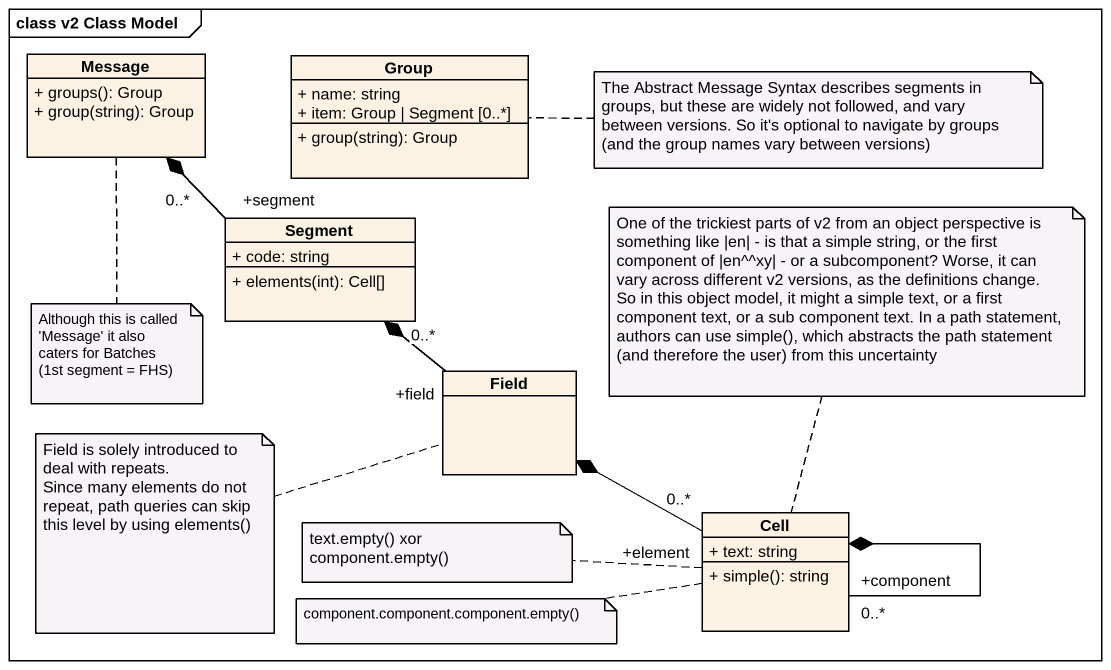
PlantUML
@startuml
mainframe class v2 Class Model
hide circle
hide empty members
skinparam classAttributeIconSize 0
class Message {
  + groups(): Group
  + group(string): Group
}
class "Group" as Group_ {
  + name: string
  + item: Group | Segment [0..*]
  + group(string): Group
}
class Segment {
  + code: string
  + elements(int): Cell[]
}
class Field
class Cell {
  + text: string
  + simple(): string
}
Segment "+segment\n0..*" -up-* Message
Field "+field\n0..*" -up-* Segment
Cell "+element\n0..*" -left-* Field
Cell "+component\n0..*" --* Cell
note right of Group_ : The Abstract Message Syntax describes segments in groups, but these are widely not followed, and vary between versions. So it's optional to navigate by groups (and the group names vary between versions)
note top of Cell
  One of the trickiest parts of v2 from an object perspective is something like |en| - is that a simple string, or the first component of |en^^xy| - or a subcomponent? Worse, it can vary across different v2 versions, as the definitions change.
  So in this object model, it might a simple text, or a first component text, or a sub component text. In a path statement, authors can use simple(), which abstracts the path statement (and therefore the user) from this uncertainty
end note
note bottom of Message : Although this is called 'Message' it also caters for Batches (1st segment = FHS)
note left of Field
  Field is solely introduced to deal with repeats.
  Since many elements do not repeat, path queries can skip this level by using elements()
end note
note left of Cell : text.empty() xor component.empty()
note left of Cell : component.component.component.empty()
@enduml
